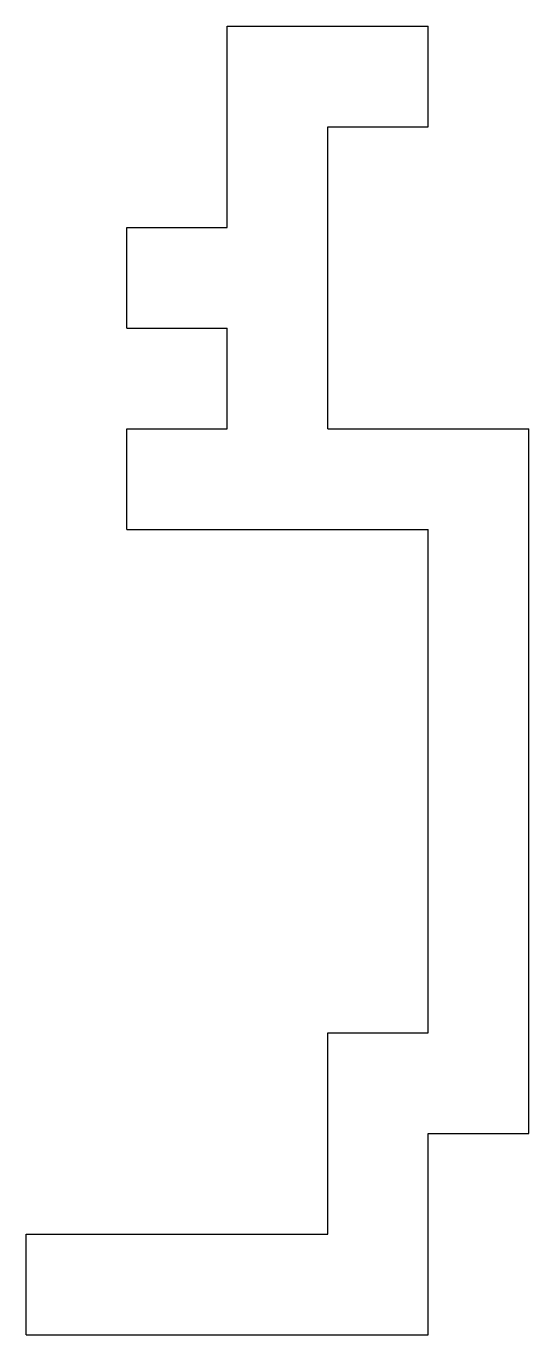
# Model space of a CAD drawing. Header units: metres. Extents: x 150 to 175, y 225 to 290.
import ezdxf

# ---------------------------------------------------------------- set-up
doc = ezdxf.new("R2010")
doc.units = ezdxf.units.M

msp = doc.modelspace()

# ---------------------------------------------------------------- linework, layer by layer
at = {"color": 3}
for p, q in [((160, 290, -294.449), (170, 290, -294.449)), ((160, 280, -294.449), (160, 290, -294.449)), ((170, 285, -294.449), (170, 290, -294.449)), ((165, 285, -294.449), (170, 285, -294.449)), ((165, 270, -294.449), (165, 285, -294.449)), ((155, 280, -294.449), (160, 280, -294.449)), ((155, 275, -294.449), (155, 280, -294.449)), ((155, 275, -294.449), (160, 275, -294.449)), ((160, 270, -294.449), (160, 275, -294.449)), ((155, 270, -294.449), (160, 270, -294.449)), ((155, 265, -294.449), (155, 270, -294.449)), ((165, 270, -294.449), (175, 270, -294.449)), ((175, 235, -294.449), (175, 270, -294.449)), ((155, 265, -294.449), (170, 265, -294.449)), ((170, 240, -294.449), (170, 265, -294.449)), ((165, 240, -294.449), (170, 240, -294.449)), ((165, 230, -294.449), (165, 240, -294.449)), ((170, 235, -294.449), (175, 235, -294.449)), ((170, 225, -294.449), (170, 235, -294.449)), ((150, 230, -294.449), (165, 230, -294.449)), ((150, 225, -294.449), (150, 230, -294.449)), ((150, 225, -294.449), (170, 225, -294.449))]:
    msp.add_line(p, q, dxfattribs=at)

doc.saveas('drawing.dxf')
